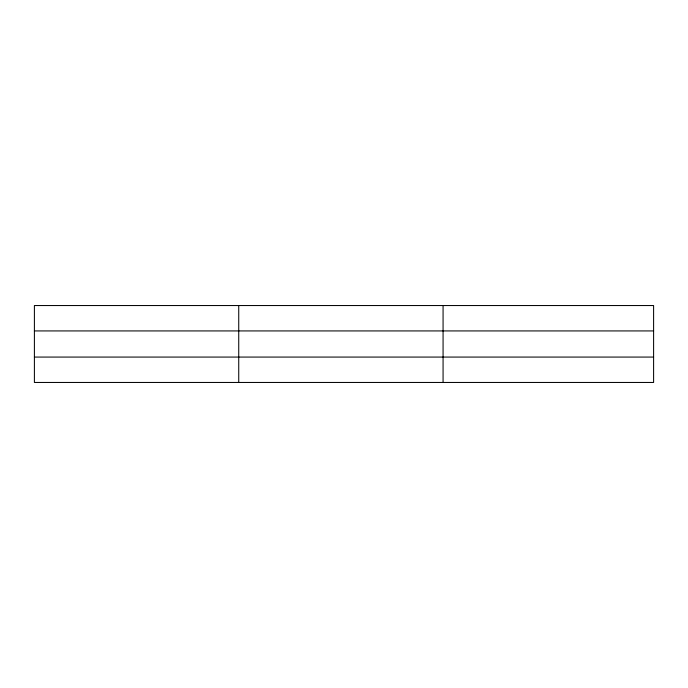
<?xml version="1.0" encoding="UTF-8"?>
<svg xmlns="http://www.w3.org/2000/svg" width="688" height="688" viewBox="0 0 688 688"><rect width="100%" height="100%" fill="white"/><g stroke="black" fill="none" stroke-linecap="round" stroke-linejoin="round"><path stroke-width="1.03" d="M238.736 382.459L238.736 305.541M443.072 382.459L443.072 305.541M653.6 330.928L653.6 305.541L34.4 305.541L34.4 382.459L653.6 382.459L653.6 330.928L34.4 330.928M34.4 357.072L653.6 357.072"/></g></svg>
